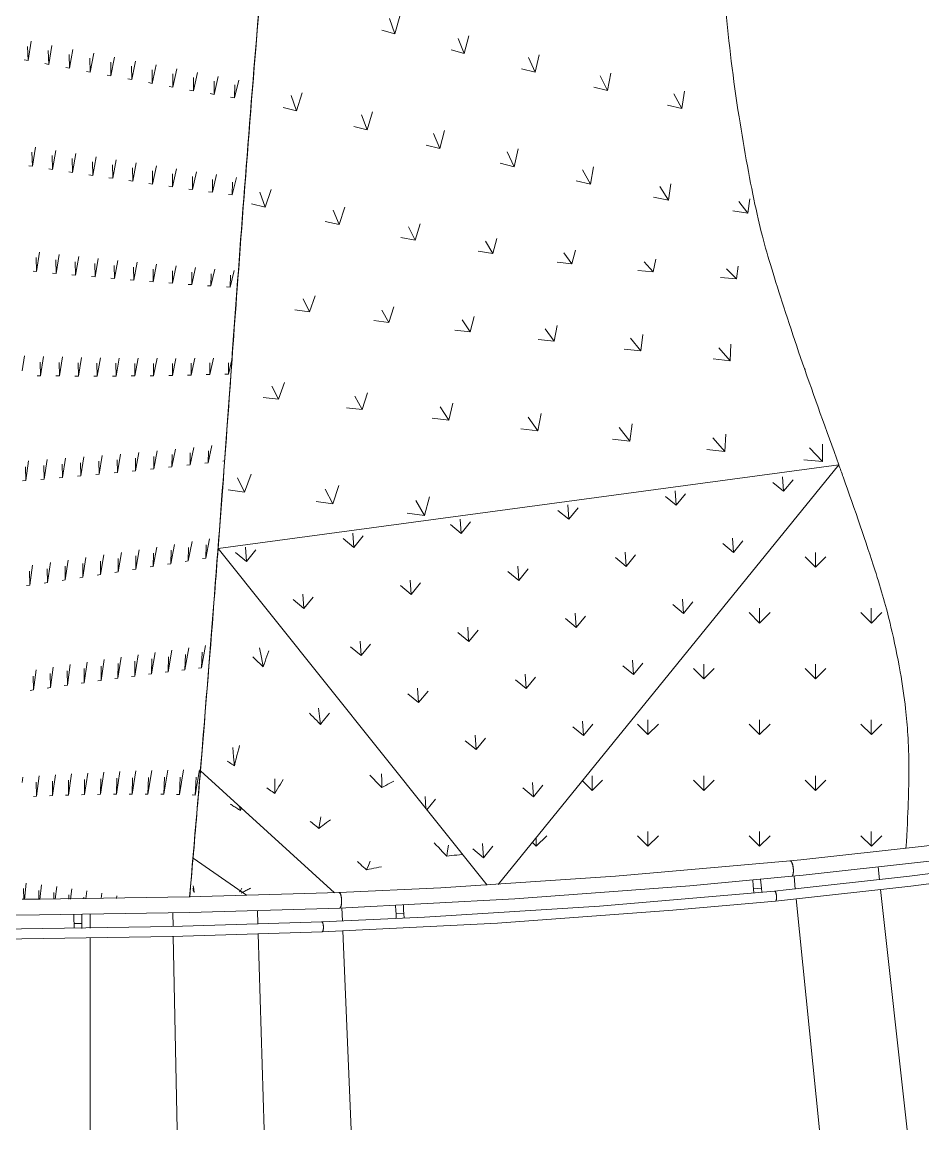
# Model space of a CAD drawing. Header units: millimetres. Extents: x 10569 to 232243, y -25347 to 80743.
# Drawn here: x 177342 to 180239, y 3937 to 7501 of the extents above; entities that cross this region are included whole.
import ezdxf

# ---------------------------------------------------------------- set-up
doc = ezdxf.new("R2010")
doc.units = ezdxf.units.MM
for name, color, linetype, lineweight in [('A-FLOR', 192, 'Continuous', 9), ('A-FLOR-HRAL', 11, 'Continuous', 9), ('A-FLOR-PATT', 8, 'Continuous', 9)]:
    doc.layers.add(name, color=color, linetype=linetype, lineweight=lineweight)

# ---------------------------------------------------------------- blocks, each defined once
blk = doc.blocks.new('Railings 6 - Railings 6-15750741-Copy _2_ of PART PLAN OF D_C_S _ CABLE LEAD-IN PLAN')
at = {"layer": 'A-FLOR-HRAL'}
for p, q in [((94990.9, 4722.2), (94989.2, 4741.3)), ((95014.1, 4743.3), (95015.8, 4724.4)), ((94991.7, 4712.5), (94990.9, 4722.2)), ((95016.7, 4714.4), (94991.8, 4712.2)), ((94992.9, 4699.1), (94991.8, 4712.2)), ((95015.8, 4724.4), (95016.7, 4714.4)), ((95016.7, 4714.4), (95017.8, 4701.4)), ((93841.3, 4641.9), (93840.4, 4659.1)), ((93841.8, 4632.2), (93841.3, 4641.9)), ((93865.3, 4660.4), (93866.2, 4643.2)), ((93866.2, 4643.2), (93866.8, 4633.2)), ((92806, 4610.7), (92805.7, 4630.6)), ((92806.2, 4601.1), (92806, 4610.7)), ((92831.2, 4601.2), (92806.2, 4600.7)), ((92806.4, 4587.8), (92806.2, 4600.7)), ((92830.7, 4631.1), (92831, 4611.2)), ((92831, 4611.2), (92831.2, 4601.2)), ((92831.2, 4601.2), (92831.5, 4584.9)), ((93866.8, 4633.2), (93841.8, 4631.9)), ((93842.6, 4617.8), (93841.8, 4631.9)), ((93866.8, 4633.2), (93867.6, 4618.7))]:
    blk.add_line(p, q, dxfattribs=at)
at = {"layer": 'A-FLOR-HRAL', "flags": 128}
for points in [[(96724.4, 5018), (96330.7, 4955.6), (95936, 4899.4), (95540.5, 4849.6), (95144.1, 4806.1), (95109.6, 4802.6)], [(96732.7, 4968.7), (96338.6, 4906.2), (95943.5, 4850), (95547.5, 4800.1), (95150.8, 4756.5), (95114.6, 4752.9)], [(96678.5, 4924.5), (96284.5, 4861.2), (95889.4, 4804.1), (95493.4, 4753.4), (95096.6, 4709), (95059.2, 4705.2)], [(96683.8, 4892.9), (96289.5, 4829.6), (95894.2, 4772.5), (95497.9, 4721.7), (95100.9, 4677.3), (95062.5, 4673.3)], [(95109.6, 4802.6), (94548, 4753.1), (93985.4, 4716.2), (93658.5, 4700.7)], [(93660.4, 4650.7), (94224, 4680.2), (94786.8, 4722.4), (95114.6, 4752.9)], [(95059.3, 4705.2), (94496.5, 4656.9), (93932.8, 4621.3), (93602.9, 4606.4)], [(93658.5, 4700.7), (93176.3, 4686.7), (92693.9, 4679.1), (92639.3, 4679)], [(93604.1, 4574.4), (94168.6, 4602.6), (94732.3, 4643.5), (95062.4, 4673.4)], [(93660.5, 4650.7), (93177.9, 4636.7), (92695.2, 4629.1), (92212.3, 4627.9), (92010.5, 4629.3)], [(93602.9, 4606.3), (93120.2, 4591.7), (92637.4, 4583.4), (92154.4, 4581.5), (91951.6, 4582.6)], [(93604.1, 4574.4), (93121.3, 4559.7), (92638.2, 4551.4), (92155, 4549.5), (91951.5, 4550.6)]]:
    blk.add_lwpolyline(points, dxfattribs=at)
at = {"layer": 'A-FLOR-HRAL'}
for points in [[(95111.1, 4802.3), (95110.3, 4802.7), (95109.6, 4802.8), (95108.8, 4802.4)], [(95108.8, 4802.4), (95109.6, 4802.8), (95110.4, 4802.7), (95111.1, 4802.3)], [(95114.6, 4752.9), (95114.8, 4752.9), (95115.1, 4753), (95115.3, 4753.1)], [(95115.3, 4753.1), (95115.1, 4753), (95114.8, 4752.9), (95114.6, 4752.9)], [(95115.3, 4753.1), (95116.2, 4753.5), (95116.9, 4754.4), (95117.5, 4755.7)], [(95058.8, 4705), (95059.3, 4705.3), (95059.8, 4705.2), (95060.4, 4704.8)], [(93661.2, 4650.9), (93662.1, 4651.3), (93662.8, 4652.1), (93663.5, 4653.3)], [(93604, 4605.9), (93603.4, 4606.3), (93602.9, 4606.4), (93602.4, 4606.2)], [(93604.6, 4574.5), (93605.1, 4574.7), (93605.6, 4575.2), (93606.1, 4576)]]:
    blk.add_open_spline(points, degree=3, dxfattribs=at)
for points, knots in [([(95114, 4799), (95113.6, 4799.7), (95112.7, 4800.9), (95111.8, 4801.9), (95111.4, 4802.1)], [-0.2220627, -0.2220627, -0.2220627, -0.2220627, -0.1666667, -0.1111111, -0.1111111, -0.1111111, -0.1111111]), ([(95111.4, 4802.1), (95111.6, 4802), (95112.4, 4801.4), (95113.4, 4800), (95114.5, 4798.1), (95115.3, 4796.4), (95116, 4794.5), (95117, 4791.7), (95117.8, 4788.4), (95118.5, 4785), (95118.9, 4782.4), (95119.3, 4779.6), (95119.6, 4777), (95119.7, 4774.6), (95119.8, 4772.4), (95119.8, 4770.3), (95119.8, 4768.2), (95119.7, 4766.2), (95119.5, 4764.3), (95119.3, 4762.5), (95119, 4760.3), (95118.4, 4757.9), (95117.5, 4755.5), (95116.5, 4753.9), (95115.8, 4753.3), (95115.3, 4753.1)], [-0.8888889, -0.8888889, -0.8888889, -0.8888889, -0.8611111, -0.7916667, -0.7569444, -0.7222222, -0.6875, -0.6527778, -0.5833333, -0.5486111, -0.5138889, -0.4791667, -0.4444444, -0.4166667, -0.3888889, -0.3611111, -0.3333333, -0.3055556, -0.2777778, -0.25, -0.2222222, -0.1666667, -0.1111111, -0.0555556, 0, 0, 0, 0]), ([(95116.5, 4793.2), (95116.3, 4793.8), (95115.9, 4794.9), (95115.1, 4796.9), (95114.5, 4798.2), (95114, 4799)], [-0.3333066, -0.3333066, -0.3333066, -0.3333066, -0.3055556, -0.2777778, -0.2222222, -0.2222222, -0.2222222, -0.2222222]), ([(95118.4, 4785.5), (95118.3, 4786.2), (95118, 4787.6), (95117.5, 4789.6), (95117, 4791.5), (95116.6, 4792.7), (95116.5, 4793.2)], [-0.4443704, -0.4443704, -0.4443704, -0.4443704, -0.4166667, -0.3888889, -0.3611111, -0.3333333, -0.3333333, -0.3333333, -0.3333333]), ([(95119.6, 4776.8), (95119.5, 4777), (95119.5, 4778.1), (95119.2, 4780.1), (95118.9, 4782.9), (95118.6, 4784.7), (95118.4, 4785.5)], [-0.5554573, -0.5554573, -0.5554573, -0.5554573, -0.5486111, -0.5138889, -0.4791667, -0.4444444, -0.4444444, -0.4444444, -0.4444444]), ([(95119.1, 4760.9), (95119.1, 4761.3), (95119.3, 4762.4), (95119.5, 4764.3), (95119.7, 4766.7), (95119.8, 4769.2), (95119.8, 4771.9), (95119.7, 4774.4), (95119.6, 4776.1), (95119.6, 4776.8)], [-0.7776446, -0.7776446, -0.7776446, -0.7776446, -0.7569444, -0.7222222, -0.6875, -0.6527778, -0.6180556, -0.5833333, -0.5555556, -0.5555556, -0.5555556, -0.5555556]), ([(95117.5, 4755.7), (95117.7, 4756), (95118.2, 4757.2), (95118.7, 4759.1), (95119, 4760.6), (95119.1, 4760.9)], [-0.8888743, -0.8888743, -0.8888743, -0.8888743, -0.8611111, -0.7916667, -0.7777778, -0.7777778, -0.7777778, -0.7777778]), ([(95065.6, 4688.7), (95065.6, 4688.8), (95065.6, 4689.5), (95065.4, 4691.4), (95064.9, 4694.1), (95064.3, 4696.9), (95063.7, 4699.2), (95062.9, 4701.3), (95061.8, 4703.5), (95060.4, 4705.2), (95059.3, 4705.3), (95058.8, 4705.1)], [-0.5555556, -0.5555556, -0.5555556, -0.5555556, -0.5486111, -0.5138889, -0.4444444, -0.3888889, -0.3333333, -0.2777778, -0.2222222, -0.1111111, 0, 0, 0, 0]), ([(93657.8, 4700.5), (93658.8, 4700.9), (93660.3, 4700.4), (93662.2, 4697.9), (93663.1, 4695.9), (93663.8, 4694.2), (93664.4, 4692.2), (93665.1, 4689.4), (93665.8, 4686), (93666.3, 4682.6), (93666.5, 4679.9), (93666.7, 4677.1), (93666.8, 4674.5), (93666.8, 4672.1), (93666.8, 4669.9), (93666.7, 4667.8), (93666.5, 4665.7), (93666.3, 4663.8), (93666, 4661.9), (93665.7, 4660.1), (93665.2, 4657.9), (93664.5, 4655.5), (93663.5, 4653.2), (93662.4, 4651.7), (93661.6, 4651.1), (93661.2, 4650.9)], [-1, -1, -1, -1, -0.861111, -0.791667, -0.756944, -0.722222, -0.6875, -0.652778, -0.583333, -0.548611, -0.513889, -0.479167, -0.444444, -0.416667, -0.388889, -0.361111, -0.333333, -0.305556, -0.277778, -0.25, -0.222222, -0.166667, -0.111111, -0.055556, 0, 0, 0, 0]), ([(93662.7, 4696.8), (93662.3, 4697.5), (93661.5, 4698.9), (93659.8, 4700.6), (93658.6, 4700.8), (93657.8, 4700.5)], [-0.2220021, -0.2220021, -0.2220021, -0.2220021, -0.1666667, -0.1111111, 0, 0, 0, 0]), ([(93664.7, 4690.9), (93664.6, 4691.5), (93664.3, 4692.6), (93663.6, 4694.7), (93663, 4696), (93662.7, 4696.8)], [-0.3332737, -0.3332737, -0.3332737, -0.3332737, -0.3055556, -0.2777778, -0.2222222, -0.2222222, -0.2222222, -0.2222222]), ([(93666.2, 4683.1), (93666.1, 4683.8), (93665.9, 4685.2), (93665.6, 4687.2), (93665.2, 4689.1), (93664.9, 4690.3), (93664.7, 4690.9)], [-0.44435, -0.44435, -0.44435, -0.44435, -0.4166667, -0.3888889, -0.3611111, -0.3333333, -0.3333333, -0.3333333, -0.3333333]), ([(93666.8, 4674.3), (93666.8, 4674.5), (93666.8, 4675.6), (93666.7, 4677.6), (93666.5, 4680.4), (93666.3, 4682.2), (93666.2, 4683.1)], [-0.5554599, -0.5554599, -0.5554599, -0.5554599, -0.5486111, -0.5138889, -0.4791667, -0.4444444, -0.4444444, -0.4444444, -0.4444444]), ([(93666.5, 4665.7), (93666.5, 4666.1), (93666.6, 4667.2), (93666.8, 4669.4), (93666.8, 4671.9), (93666.8, 4673.6), (93666.8, 4674.3)], [-0.6666413, -0.6666413, -0.6666413, -0.6666413, -0.6527778, -0.6180556, -0.5833333, -0.5555556, -0.5555556, -0.5555556, -0.5555556]), ([(95062.1, 4702.8), (95062.2, 4702.6), (95062.5, 4702.1), (95062.9, 4701.2), (95063.4, 4700), (95064, 4698.2), (95064.5, 4696.1), (95064.9, 4693.9), (95065.3, 4691.6), (95065.6, 4688.9), (95065.8, 4685.8), (95065.8, 4683.1), (95065.6, 4680.6), (95065.2, 4677.7), (95064.4, 4674.8), (95063.5, 4673.7), (95062.9, 4673.5)], [-0.7777778, -0.7777778, -0.7777778, -0.7777778, -0.7569444, -0.7222222, -0.6875, -0.6527778, -0.5833333, -0.5486111, -0.5138889, -0.4444444, -0.3888889, -0.3333333, -0.2777778, -0.2222222, -0.1111111, 0, 0, 0, 0]), ([(95064.3, 4675.1), (95064.4, 4675.3), (95064.7, 4676.1), (95065.1, 4677.3), (95065.3, 4678.3), (95065.3, 4678.4)], [-0.8888889, -0.8888889, -0.8888889, -0.8888889, -0.8611111, -0.7916667, -0.7783961, -0.7783961, -0.7783961, -0.7783961]), ([(95065.3, 4678.5), (95065.3, 4678.7), (95065.5, 4679.4), (95065.6, 4680.7), (95065.7, 4682), (95065.8, 4682.8), (95065.8, 4683.1)], [-0.7777778, -0.7777778, -0.7777778, -0.7777778, -0.7569444, -0.7222222, -0.6875, -0.6672, -0.6672, -0.6672, -0.6672]), ([(95065.8, 4683.2), (95065.8, 4683.4), (95065.8, 4684.1), (95065.8, 4685.5), (95065.7, 4687.1), (95065.7, 4688.2), (95065.6, 4688.6)], [-0.6666667, -0.6666667, -0.6666667, -0.6666667, -0.6527778, -0.6180556, -0.5833333, -0.5559452, -0.5559452, -0.5559452, -0.5559452]), ([(93663.5, 4653.3), (93663.7, 4653.7), (93664.3, 4654.9), (93664.9, 4656.7), (93665.3, 4658.2), (93665.4, 4658.5)], [-0.8888765, -0.8888765, -0.8888765, -0.8888765, -0.8611111, -0.7916667, -0.7777778, -0.7777778, -0.7777778, -0.7777778]), ([(93665.4, 4658.5), (93665.5, 4658.8), (93665.7, 4659.9), (93666, 4661.8), (93666.3, 4663.9), (93666.5, 4665.2), (93666.5, 4665.7)], [-0.7776606, -0.7776606, -0.7776606, -0.7776606, -0.7569444, -0.7222222, -0.6875, -0.6666667, -0.6666667, -0.6666667, -0.6666667]), ([(93602.4, 4606.3), (93603.1, 4606.5), (93604, 4606.2), (93605.2, 4604.6), (93605.8, 4603.3), (93606.2, 4602.2), (93606.6, 4600.9), (93607.1, 4599.1), (93607.5, 4597), (93607.8, 4594.8), (93608.1, 4592.5), (93608.2, 4589.7), (93608.2, 4586.7), (93608, 4584), (93607.7, 4581.5), (93607.4, 4580), (93607.2, 4579.3)], [-1, -1, -1, -1, -0.8611111, -0.7916667, -0.7569444, -0.7222222, -0.6875, -0.6527778, -0.5833333, -0.5486111, -0.5138889, -0.4444444, -0.3888889, -0.3333333, -0.2777778, -0.2222222, -0.2222222, -0.2222222, -0.2222222]), ([(93606.8, 4600.1), (93606.6, 4600.8), (93606.2, 4602.2), (93605.8, 4603.3), (93605.5, 4603.8)], [-0.3320284, -0.3320284, -0.3320284, -0.3320284, -0.2777778, -0.2222222, -0.2222222, -0.2222222, -0.2222222]), ([(93607.8, 4595.1), (93607.7, 4596), (93607.4, 4597.7), (93607, 4599.3), (93606.9, 4600.1)], [-0.4434126, -0.4434126, -0.4434126, -0.4434126, -0.3888889, -0.3333333, -0.3333333, -0.3333333, -0.3333333]), ([(93606.1, 4576.1), (93606.2, 4576.3), (93606.6, 4577), (93607, 4578.2), (93607.2, 4579.1), (93607.2, 4579.3)], [-0.8874148, -0.8874148, -0.8874148, -0.8874148, -0.8611111, -0.7916667, -0.7777778, -0.7777778, -0.7777778, -0.7777778]), ([(93607.3, 4579.3), (93607.3, 4579.6), (93607.5, 4580.2), (93607.7, 4581.5), (93607.9, 4582.8), (93608, 4583.6), (93608, 4584)], [-0.7766548, -0.7766548, -0.7766548, -0.7766548, -0.7569444, -0.7222222, -0.6875, -0.6666667, -0.6666667, -0.6666667, -0.6666667]), ([(93608.2, 4589.5), (93608.2, 4589.6), (93608.2, 4590.3), (93608.1, 4592.2), (93607.9, 4593.9), (93607.8, 4595.1)], [-0.5546229, -0.5546229, -0.5546229, -0.5546229, -0.5486111, -0.5138889, -0.4444444, -0.4444444, -0.4444444, -0.4444444]), ([(93608, 4584), (93608, 4584.2), (93608.1, 4584.9), (93608.2, 4586.3), (93608.2, 4587.9), (93608.2, 4589), (93608.2, 4589.4)], [-0.6657904, -0.6657904, -0.6657904, -0.6657904, -0.6527778, -0.6180556, -0.5833333, -0.5555556, -0.5555556, -0.5555556, -0.5555556])]:
    blk.add_open_spline(points, degree=3, knots=knots, dxfattribs=at)
blk = doc.blocks.new('FP_806-Copy _2_ of PART PLAN OF D_C_S _ CABLE LEAD-IN PLAN')
at = {"layer": 'A-FLOR-PATT'}
for p, q in [((92658.1, 7378), (92656.1, 7423.3)), ((92658.1, 7378), (92667.9, 7439.6)), ((92725, 7365.5), (92735.2, 7426.6)), ((92791.8, 7353), (92802.4, 7413.8)), ((92658.1, 7378), (92645.5, 7380.4)), ((92725, 7365.5), (92723.3, 7410.4)), ((92791.8, 7353), (92790.4, 7397.7)), ((92858.4, 7340.7), (92857.4, 7385)), ((92858.4, 7340.7), (92869.5, 7401)), ((92925, 7328.5), (92936.5, 7388.4)), ((92725, 7365.5), (92712.5, 7367.8)), ((92791.8, 7353), (92779.3, 7355.4)), ((92858.4, 7340.7), (92846, 7343)), ((92925, 7328.5), (92924.3, 7372.5)), ((92991.5, 7316.4), (92991, 7360.1)), ((92991.5, 7316.4), (93003.4, 7375.8)), ((93057.9, 7304.4), (93057.7, 7347.8)), ((93057.9, 7304.4), (93070.2, 7363.4)), ((93124.1, 7292.5), (93136.8, 7351.1)), ((92925, 7328.5), (92912.5, 7330.8)), ((92991.5, 7316.4), (92979, 7318.6)), ((93057.9, 7304.4), (93045.4, 7306.6)), ((93124.1, 7292.5), (93124.3, 7335.5)), ((93190.3, 7280.7), (93203.4, 7338.9)), ((93190.3, 7280.7), (93190.7, 7323.4)), ((93256.3, 7269), (93269.9, 7326.8)), ((93256.3, 7269), (93257.1, 7311.4)), ((93322.3, 7257.5), (93336.2, 7314.8)), ((93124.1, 7292.5), (93111.7, 7294.7)), ((93190.3, 7280.7), (93177.9, 7282.9)), ((93256.3, 7269), (93244, 7271.2)), ((93322.3, 7257.5), (93323.4, 7299.6)), ((93322.3, 7257.5), (93309.9, 7259.7)), ((93377.2, 7248), (93375.8, 7248.2)), ((92672.5, 7037.4), (92682, 7099.2)), ((92672.5, 7037.4), (92670.6, 7082.4)), ((92737.1, 7027.5), (92735.6, 7072.2)), ((92737.1, 7027.5), (92747.1, 7088.8)), ((92801.7, 7017.8), (92800.4, 7062.1)), ((92801.7, 7017.8), (92812, 7078.5)), ((92866.2, 7008.3), (92876.9, 7068.4)), ((92930.5, 6998.9), (92941.7, 7058.4)), ((92672.5, 7037.4), (92660.3, 7039.2)), ((92737.1, 7027.5), (92725, 7029.4)), ((92866.2, 7008.3), (92865.2, 7052.1)), ((92930.5, 6998.9), (92929.8, 7042.3)), ((92994.8, 6989.6), (92994.4, 7032.6)), ((92994.8, 6989.6), (93006.3, 7048.6)), ((93059, 6980.5), (93058.8, 7023)), ((93059, 6980.5), (93070.9, 7038.9)), ((93123.1, 6971.5), (93135.3, 7029.3)), ((92801.7, 7017.8), (92789.6, 7019.6)), ((92866.2, 7008.3), (92854.1, 7010.1)), ((92930.5, 6998.9), (92918.5, 7000.6)), ((92994.8, 6989.6), (92982.8, 6991.3)), ((93123.1, 6971.5), (93123.2, 7013.6)), ((93187.1, 6962.7), (93199.7, 7019.9)), ((93187.1, 6962.7), (93187.5, 7004.3)), ((93251, 6954.1), (93264, 7010.6)), ((93251, 6954.1), (93251.7, 6995.2)), ((93314.8, 6945.6), (93328.2, 7001.5)), ((93314.8, 6945.6), (93315.7, 6986.3)), ((93059, 6980.5), (93047, 6982.2)), ((93123.1, 6971.5), (93111.1, 6973.2)), ((93187.1, 6962.7), (93175.1, 6964.4)), ((93251, 6954.1), (93239, 6955.7)), ((93314.8, 6945.6), (93302.8, 6947.2)), ((92685.9, 6698.8), (92684.2, 6743.5)), ((92685.9, 6698.8), (92695.3, 6760.8)), ((92748.5, 6692.8), (92747.1, 6736.9)), ((92748.5, 6692.8), (92758.3, 6753.9)), ((92811.1, 6687), (92821.2, 6747.3)), ((92873.6, 6681.4), (92884, 6740.9)), ((92811.1, 6687), (92809.9, 6730.5)), ((92873.6, 6681.4), (92872.6, 6724.3)), ((92935.9, 6676), (92935.2, 6718.3)), ((92935.9, 6676), (92946.7, 6734.7)), ((92998.2, 6670.8), (92997.8, 6712.5)), ((92998.2, 6670.8), (93009.3, 6728.7)), ((93060.4, 6665.9), (93060.2, 6706.9)), ((93060.4, 6665.9), (93071.8, 6722.8)), ((93122.5, 6661.2), (93134.3, 6717.2)), ((93122.5, 6661.2), (93122.6, 6701.5)), ((93184.5, 6656.7), (93196.7, 6711.9)), ((93246.5, 6652.4), (93258.9, 6706.7)), ((93308.3, 6648.4), (93321.1, 6701.7)), ((92685.9, 6698.8), (92674.2, 6699.9)), ((92748.5, 6692.8), (92736.8, 6693.9)), ((92811.1, 6687), (92799.4, 6688)), ((92873.6, 6681.4), (92861.8, 6682.4)), ((92935.9, 6676), (92924.2, 6677)), ((92998.2, 6670.8), (92986.5, 6671.8)), ((93060.4, 6665.9), (93048.8, 6666.8)), ((93184.5, 6656.7), (93184.8, 6696.3)), ((93246.5, 6652.4), (93247, 6691.4)), ((93308.3, 6648.4), (93309.1, 6686.7)), ((93122.5, 6661.2), (93110.9, 6662)), ((93184.5, 6656.7), (93172.9, 6657.5)), ((93246.5, 6652.4), (93234.9, 6653.2)), ((93308.3, 6648.4), (93296.7, 6649.1)), ((92639.8, 6379.2), (92646.6, 6427.6)), ((92698.6, 6363.4), (92707.7, 6425.7)), ((92759.4, 6362.8), (92768.8, 6424)), ((92820.1, 6362.4), (92829.9, 6422.6)), ((92880.7, 6362.3), (92890.8, 6421.5)), ((92941.2, 6362.5), (92951.7, 6420.6)), ((93001.7, 6362.9), (93012.4, 6420)), ((93062, 6363.6), (93073.1, 6419.6)), ((93122.3, 6364.6), (93133.7, 6419.5)), ((93182.5, 6365.9), (93194.2, 6419.7)), ((93242.6, 6367.4), (93254.7, 6420.2)), ((93302.6, 6369.1), (93314.5, 6418.8)), ((92698.6, 6363.4), (92697, 6407.7)), ((92759.4, 6362.8), (92758, 6406.3)), ((92820.1, 6362.4), (92818.9, 6405.1)), ((92880.7, 6362.3), (92879.8, 6404.3)), ((92941.2, 6362.5), (92940.5, 6403.7)), ((93001.7, 6362.9), (93001.2, 6403.3)), ((93062, 6363.6), (93061.8, 6403.2)), ((93122.3, 6364.6), (93122.3, 6403.4)), ((93182.5, 6365.9), (93182.8, 6403.9)), ((93242.6, 6367.4), (93243.1, 6404.6)), ((93302.6, 6369.1), (93303.4, 6405.6)), ((92698.6, 6363.4), (92687.2, 6363.6)), ((92759.4, 6362.8), (92748, 6362.9)), ((92820.1, 6362.4), (92808.7, 6362.5)), ((92880.7, 6362.3), (92869.3, 6362.3)), ((92941.2, 6362.5), (92929.9, 6362.5)), ((93001.7, 6362.9), (92990.3, 6362.8)), ((93062, 6363.6), (93050.7, 6363.5)), ((93122.3, 6364.6), (93111, 6364.4)), ((93182.5, 6365.9), (93171.2, 6365.6)), ((93242.6, 6367.4), (93231.3, 6367.1)), ((93302.6, 6369.1), (93291.4, 6368.8)), ((93179.5, 6076.5), (93191.2, 6132.7)), ((93237.8, 6083.2), (93249.8, 6138.6)), ((92769.4, 6035.8), (92778.7, 6097.9)), ((92828.3, 6041), (92837.9, 6102.2)), ((92887, 6046.4), (92897, 6106.7)), ((92945.7, 6052), (92956, 6111.4)), ((93004.3, 6057.8), (93004, 6098.6)), ((93004.3, 6057.8), (93015, 6116.4)), ((93062.8, 6063.9), (93073.8, 6121.6)), ((93062.8, 6063.9), (93062.8, 6104)), ((93121.2, 6070.1), (93132.6, 6127)), ((93121.2, 6070.1), (93121.5, 6109.7)), ((93179.5, 6076.5), (93180, 6115.5)), ((93237.8, 6083.2), (93238.5, 6121.6)), ((92651.4, 6026.2), (92649.7, 6070.9)), ((92651.4, 6026.2), (92660.1, 6090.1)), ((92710.5, 6030.9), (92709, 6074.9)), ((92710.5, 6030.9), (92719.4, 6093.9)), ((92769.4, 6035.8), (92768.1, 6079.2)), ((92828.3, 6041), (92827.2, 6083.7)), ((92887, 6046.4), (92886.3, 6088.4)), ((92945.7, 6052), (92945.2, 6093.4)), ((93062.8, 6063.9), (93051.8, 6062.7)), ((93121.2, 6070.1), (93110.2, 6068.9)), ((93179.5, 6076.5), (93168.6, 6075.3)), ((93237.8, 6083.2), (93226.8, 6081.9)), ((93290.5, 6089.4), (93285, 6088.7)), ((92651.4, 6026.2), (92640.4, 6025.3)), ((92710.5, 6030.9), (92699.4, 6030)), ((92769.4, 6035.8), (92758.4, 6034.9)), ((92828.3, 6041), (92817.2, 6040)), ((92887, 6046.4), (92876, 6045.4)), ((92945.7, 6052), (92934.7, 6050.9)), ((93004.3, 6057.8), (92993.3, 6056.7)), ((93061.1, 5750), (93072.3, 5812.4)), ((93117.4, 5758.8), (93129, 5821)), ((93173.6, 5767.7), (93185.6, 5829.8)), ((93173.6, 5767.7), (93174.6, 5810.6)), ((93229.7, 5776.6), (93242.1, 5838.6)), ((93229.7, 5776.6), (93231, 5819.5)), ((92834.9, 5715.2), (92844.5, 5778.6)), ((92891.6, 5723.8), (92901.6, 5786.9)), ((92948.2, 5732.5), (92948, 5775.8)), ((92948.2, 5732.5), (92958.6, 5795.3)), ((93004.7, 5741.2), (93015.5, 5803.8)), ((93004.7, 5741.2), (93004.8, 5784.4)), ((93061.1, 5750), (93061.5, 5793.1)), ((93117.4, 5758.8), (93118.1, 5801.8)), ((93229.7, 5776.6), (93219.2, 5775)), ((92664.2, 5689.8), (92672.7, 5754.3)), ((92721.2, 5698.2), (92719.9, 5742.4)), ((92721.2, 5698.2), (92730.1, 5762.3)), ((92778.1, 5706.6), (92777.1, 5750.6)), ((92778.1, 5706.6), (92787.3, 5770.4)), ((92834.9, 5715.2), (92834.1, 5758.9)), ((92891.6, 5723.8), (92891.1, 5767.3)), ((93004.7, 5741.2), (92994.1, 5739.6)), ((93061.1, 5750), (93050.5, 5748.4)), ((93117.4, 5758.8), (93106.8, 5757.2)), ((93173.6, 5767.7), (93163.1, 5766.1)), ((92664.2, 5689.8), (92662.6, 5734.4)), ((92778.1, 5706.6), (92767.5, 5705)), ((92834.9, 5715.2), (92824.3, 5713.6)), ((92891.6, 5723.8), (92881, 5722.2)), ((92948.2, 5732.5), (92937.6, 5730.8)), ((92664.2, 5689.8), (92653.5, 5688.2)), ((92721.2, 5698.2), (92710.5, 5696.6)), ((93216, 5423.5), (93229.2, 5495.4)), ((92947.4, 5390.2), (92958.1, 5458.1)), ((93001.4, 5397.3), (93012.6, 5465.9)), ((93055.2, 5404.1), (93066.9, 5473.5)), ((93108.9, 5410.8), (93121.1, 5480.9)), ((93108.9, 5410.8), (93110.4, 5459.6)), ((93162.5, 5417.3), (93175.2, 5488.2)), ((93162.5, 5417.3), (93164.3, 5466.7)), ((93216, 5423.5), (93218.2, 5473.6)), ((92675.8, 5352.4), (92684, 5417.5)), ((92730.3, 5360.3), (92739.1, 5425.9)), ((92784.8, 5368), (92794, 5434.1)), ((92839.1, 5375.6), (92838.8, 5421.7)), ((92839.1, 5375.6), (92848.8, 5442.2)), ((92893.3, 5383), (92903.5, 5450.2)), ((92893.3, 5383), (92893.3, 5429.6)), ((92947.4, 5390.2), (92947.8, 5437.3)), ((93001.4, 5397.3), (93002.1, 5444.9)), ((93055.2, 5404.1), (93056.3, 5452.3)), ((93216, 5423.5), (93206, 5422.4)), ((92675.8, 5352.4), (92674.3, 5397.4)), ((92730.3, 5360.3), (92729.3, 5405.6)), ((92784.8, 5368), (92784.1, 5413.7)), ((92893.3, 5383), (92883.2, 5381.6)), ((92947.4, 5390.2), (92937.3, 5388.9)), ((93001.4, 5397.3), (92991.3, 5395.9)), ((93055.2, 5404.1), (93045.1, 5402.9)), ((93108.9, 5410.8), (93098.9, 5409.6)), ((93162.5, 5417.3), (93152.5, 5416.1)), ((92675.8, 5352.4), (92665.5, 5351)), ((92730.3, 5360.3), (92720.1, 5358.8)), ((92784.8, 5368), (92774.6, 5366.6)), ((92839.1, 5375.6), (92829, 5374.2)), ((92639.5, 5054.9), (92641.5, 5071.8)), ((92685.7, 5010.4), (92693.8, 5075.7)), ((92737.4, 5012.5), (92746, 5079.3)), ((92788.8, 5014.3), (92788.5, 5062.2)), ((92788.8, 5014.3), (92798, 5082.5)), ((92840.2, 5015.7), (92850, 5085.3)), ((92840.2, 5015.7), (92840.2, 5064.7)), ((92891.3, 5016.8), (92901.7, 5087.9)), ((92891.3, 5016.8), (92891.8, 5066.8)), ((92942.4, 5017.4), (92953.3, 5090)), ((92942.4, 5017.4), (92943.3, 5068.6)), ((92993.3, 5017.6), (93004.8, 5091.9)), ((92993.3, 5017.6), (92994.6, 5070)), ((93044, 5017.5), (93056.2, 5093.3)), ((93044, 5017.5), (93045.8, 5071.1)), ((93094.6, 5016.9), (93107.3, 5094.4)), ((93094.6, 5016.9), (93096.8, 5071.7)), ((93145, 5015.9), (93158.4, 5095.1)), ((93145, 5015.9), (93147.7, 5072)), ((93195.3, 5014.4), (93209.3, 5095.4)), ((93195.3, 5014.4), (93198.5, 5071.8)), ((92685.7, 5010.4), (92684.5, 5056.1)), ((92737.4, 5012.5), (92736.6, 5059.3)), ((92685.7, 5010.4), (92676, 5009.9)), ((92737.4, 5012.5), (92727.7, 5012.1)), ((92788.8, 5014.3), (92779.2, 5014)), ((92840.2, 5015.7), (92830.5, 5015.5)), ((92891.3, 5016.8), (92881.8, 5016.6)), ((92942.4, 5017.4), (92932.8, 5017.3)), ((92993.3, 5017.6), (92983.7, 5017.6)), ((93044, 5017.5), (93034.5, 5017.5)), ((93094.6, 5016.9), (93085.1, 5017)), ((93145, 5015.9), (93135.6, 5016.1)), ((93195.3, 5014.4), (93185.9, 5014.7)), ((92645.1, 4678.2), (92644, 4713.5)), ((92646.5, 4678.2), (92652.6, 4731.3)), ((92693.3, 4678.2), (92692.8, 4707.4)), ((92695.8, 4678.3), (92701.5, 4725.7)), ((92745.2, 4679.5), (92750.3, 4719.7)), ((92794.5, 4679.6), (92798.9, 4713.1)), ((92843.9, 4680.6), (92847.4, 4706)), ((92741.6, 4679.4), (92741.4, 4700.8)), ((92789.8, 4679.4), (92789.8, 4693.7)), ((92838, 4680.5), (92838.1, 4686)), ((92893.2, 4681.4), (92895.7, 4698.3)), ((92942.6, 4681.8), (92943.8, 4690))]:
    blk.add_line(p, q, dxfattribs=at)
blk = doc.blocks.new('FP_808-Copy _2_ of PART PLAN OF D_C_S _ CABLE LEAD-IN PLAN')
at = {"layer": 'A-FLOR-PATT'}
for p, q in [((93311.3, 4983.7), (93308.3, 4985.5)), ((93314.3, 4981.8), (93311.3, 4983.7)), ((93317.3, 4979.9), (93314.3, 4981.8)), ((93320.3, 4978), (93317.3, 4979.9)), ((93323.4, 4976.1), (93320.3, 4978)), ((93326.4, 4974.2), (93323.4, 4976.1)), ((93329.5, 4972.3), (93326.4, 4974.2)), ((93332.5, 4970.4), (93329.5, 4972.3)), ((93335.6, 4968.4), (93332.5, 4970.4)), ((93338.7, 4966.5), (93335.6, 4968.4)), ((93339.5, 4972.7), (93337.1, 4981.1)), ((93341.8, 4964.5), (93338.7, 4966.5)), ((93341.8, 4964.5), (93339.5, 4972.7)), ((93341.8, 4964.5), (93342.7, 4967.7)), ((93342.7, 4967.7), (93343.5, 4971)), ((93343.5, 4971), (93344.4, 4974.2)), ((93338.6, 4702.7), (93341.2, 4706.6)), ((93341.2, 4706.6), (93343.7, 4710.5)), ((93343.7, 4710.5), (93346, 4714.6)), ((93352.8, 4703.8), (93355.9, 4705.4)), ((93355.9, 4705.4), (93358.9, 4706.9)), ((93358.9, 4706.9), (93362, 4708.5)), ((93362, 4708.5), (93365.1, 4710.1)), ((93365.1, 4710.1), (93368.2, 4711.8)), ((93368.2, 4711.8), (93371.2, 4713.4)), ((93371.2, 4713.4), (93374.3, 4715)), ((93343.4, 4699.1), (93346.5, 4700.6)), ((93346.5, 4700.6), (93349.6, 4702.2)), ((93349.6, 4702.2), (93352.8, 4703.8))]:
    blk.add_line(p, q, dxfattribs=at)
blk = doc.blocks.new('FP_809-Copy _2_ of PART PLAN OF D_C_S _ CABLE LEAD-IN PLAN')
at = {"layer": 'A-FLOR-PATT'}
for p, q in [((93837.7, 7463.4), (93854.4, 7521)), ((93837.7, 7463.4), (93820.4, 7512.8)), ((93837.7, 7463.4), (93796.4, 7475.5)), ((94060.9, 7400.7), (94041.8, 7449.2)), ((94060.9, 7400.7), (94075.9, 7457.5)), ((94060.9, 7400.7), (94018.7, 7412.3)), ((94288.9, 7340.1), (94267.7, 7387.8)), ((94288.9, 7340.1), (94301.9, 7396.3)), ((94288.9, 7340.1), (94245.7, 7351.3)), ((94521.9, 7281.1), (94498.6, 7328.4)), ((94521.9, 7281.1), (94532.8, 7337)), ((93521.3, 7215.4), (93539.7, 7274.1)), ((94521.9, 7281.1), (94477.8, 7292)), ((94760.6, 7223.1), (94769.1, 7279)), ((93521.3, 7215.4), (93504.6, 7265.2)), ((94760.6, 7223.1), (94734.8, 7270.3)), ((93521.3, 7215.4), (93479.1, 7227)), ((93749.3, 7154.4), (93730.7, 7203.5)), ((93749.3, 7154.4), (93765.9, 7212.4)), ((94760.6, 7223.1), (94715.4, 7233.9)), ((93749.3, 7154.4), (93706.2, 7165.7)), ((93982.8, 7094.7), (93962, 7143.4)), ((93982.8, 7094.7), (93997.3, 7152.4)), ((93982.8, 7094.7), (93938.6, 7105.9)), ((94222, 7036.2), (94234.3, 7093.3)), ((94222, 7036.2), (94198.9, 7084.3)), ((94222, 7036.2), (94176.7, 7047.1)), ((94467, 6980.1), (94441.6, 7026.6)), ((94467, 6980.1), (94477.2, 7035.5)), ((94467, 6980.1), (94420.6, 6990.4)), ((93420.7, 6905.9), (93403.3, 6954.1)), ((93420.7, 6905.9), (93439.9, 6963.1)), ((94717.7, 6929), (94690.1, 6972.2)), ((94717.7, 6929), (94725.9, 6980.8)), ((93420.7, 6905.9), (93376.6, 6916.7)), ((94717.7, 6929), (94670.3, 6938.1)), ((94973.5, 6886.7), (94944.2, 6924.3)), ((94973.5, 6886.7), (94980.1, 6932.5)), ((93659.4, 6850.2), (93639.8, 6896.7)), ((93659.4, 6850.2), (93676.6, 6905.7)), ((94973.5, 6886.7), (94925.2, 6893.8)), ((93659.4, 6850.2), (93614.2, 6860.3)), ((93903.5, 6799.5), (93881.9, 6843.1)), ((93903.5, 6799.5), (93918.9, 6852)), ((93903.5, 6799.5), (93857.3, 6808.5)), ((94152.9, 6757), (94129.4, 6796.2)), ((94152.9, 6757), (94166.5, 6804.9)), ((94152.9, 6757), (94105.7, 6764.2)), ((94407.7, 6723.4), (94382, 6758.5)), ((94407.7, 6723.4), (94419.3, 6767.1)), ((94668.4, 6697.5), (94677.7, 6738.4)), ((94407.7, 6723.4), (94359.5, 6729)), ((94668.4, 6697.5), (94619, 6701.9)), ((94668.4, 6697.5), (94640.2, 6729.7)), ((94936.3, 6675.9), (94904.9, 6707.6)), ((94936.3, 6675.9), (94942.4, 6716.6)), ((94936.3, 6675.9), (94885.4, 6679.8)), ((93334.9, 6663.2), (93335.2, 6664)), ((93563.8, 6569), (93543.6, 6610.7)), ((93563.8, 6569), (93582.1, 6620.6)), ((93563.8, 6569), (93516.7, 6576)), ((93818.7, 6535.1), (93796, 6574.6)), ((93818.7, 6535.1), (93834.6, 6584.8)), ((93818.7, 6535.1), (93770.4, 6541.1)), ((94080.5, 6504.6), (94054.9, 6543.7)), ((94080.5, 6504.6), (94093.6, 6554.2)), ((94350.3, 6474.5), (94360.2, 6525.3)), ((94080.5, 6504.6), (94030.9, 6510.2)), ((94350.3, 6474.5), (94321.3, 6514.5)), ((94628.8, 6443.5), (94635.1, 6495.8)), ((94350.3, 6474.5), (94299.1, 6480.2)), ((94628.8, 6443.5), (94596.1, 6484.7)), ((94916.1, 6411.4), (94879.9, 6453.5)), ((94916.1, 6411.4), (94919, 6464.9)), ((94628.8, 6443.5), (94575.9, 6449.5)), ((94916.1, 6411.4), (94861.6, 6417.5)), ((95158.3, 6384.8), (95156.3, 6385)), ((93463.8, 6287.8), (93442.6, 6330.2)), ((93463.8, 6287.8), (93483.1, 6341.6)), ((93733.3, 6254.5), (93749.6, 6308.8)), ((93463.8, 6287.8), (93414.2, 6294)), ((93733.3, 6254.5), (93708.9, 6297.3)), ((94011.2, 6220.7), (94024.6, 6275.5)), ((93733.3, 6254.5), (93682.1, 6260.7)), ((94011.2, 6220.7), (93983.6, 6264)), ((94298, 6186.8), (94308.2, 6242)), ((94011.2, 6220.7), (93958.4, 6227)), ((94298, 6186.8), (94267, 6230.3)), ((94593.7, 6153.1), (94600.8, 6208.6)), ((94298, 6186.8), (94243.5, 6193.1)), ((94593.7, 6153.1), (94559.3, 6196.8)), ((94898.8, 6119.8), (94902.5, 6175.6)), ((94593.7, 6153.1), (94537.6, 6159.4)), ((94898.8, 6119.8), (94860.8, 6163.7)), ((95213.3, 6087.2), (95171.6, 6131.2)), ((95213.3, 6087.2), (95213.6, 6143.3)), ((94898.8, 6119.8), (94840.9, 6126)), ((95213.3, 6087.2), (95153.6, 6093.2)), ((93353.9, 5989.2), (93332.4, 6035.2)), ((93353.9, 5989.2), (93375.5, 6047.2)), ((93353.9, 5989.2), (93301.4, 5996.2)), ((93639, 5951.8), (93614.3, 5998.5)), ((93639, 5951.8), (93657.7, 6010.8)), ((93639, 5951.8), (93584.9, 5958.8)), ((93933.3, 5914.1), (93905.1, 5961.6)), ((93933.3, 5914.1), (93948.9, 5974.1)), ((93933.3, 5914.1), (93877.4, 5921.1))]:
    blk.add_line(p, q, dxfattribs=at)
blk = doc.blocks.new('FP_810-Copy _2_ of PART PLAN OF D_C_S _ CABLE LEAD-IN PLAN')
at = {"layer": 'A-FLOR-PATT'}
for p, q in [((93192.5, 4701.1), (93188.2, 4709.7)), ((93190.9, 4708), (93188.7, 4715.3)), ((93191.4, 4711.2), (93189.3, 4722)), ((93192.5, 4701.1), (93190.9, 4708)), ((93192.5, 4701.1), (93191.4, 4711.2))]:
    blk.add_line(p, q, dxfattribs=at)
blk = doc.blocks.new('FP_811-Copy _2_ of PART PLAN OF D_C_S _ CABLE LEAD-IN PLAN')
at = {"layer": 'A-FLOR-PATT'}
for p, q in [((93386.6, 5453.5), (93381.1, 5458.9)), ((93392.2, 5448.2), (93386.6, 5453.5)), ((93408.7, 5457), (93402.6, 5487.9)), ((93414.4, 5426.4), (93408.7, 5457)), ((93423.4, 5452.7), (93426.4, 5461.3)), ((93426.4, 5461.3), (93429.4, 5469.8)), ((93429.4, 5469.8), (93432.4, 5478.3)), ((93397.7, 5442.7), (93392.2, 5448.2)), ((93403.2, 5437.3), (93397.7, 5442.7)), ((93408.8, 5431.9), (93403.2, 5437.3)), ((93414.4, 5426.4), (93408.8, 5431.9)), ((93414.4, 5426.4), (93417.4, 5435.2)), ((93417.4, 5435.2), (93420.4, 5444)), ((93420.4, 5444), (93423.4, 5452.7)), ((93569.2, 5271.9), (93563.4, 5277.9)), ((93596, 5267.9), (93592.8, 5294.4)), ((93622.6, 5271.8), (93627.3, 5277.6)), ((93575.1, 5265.9), (93569.2, 5271.9)), ((93581.1, 5259.9), (93575.1, 5265.9)), ((93587, 5253.9), (93581.1, 5259.9)), ((93592.9, 5247.9), (93587, 5253.9)), ((93598.9, 5241.8), (93592.9, 5247.9)), ((93598.9, 5241.8), (93596, 5267.9)), ((93598.9, 5241.8), (93603.6, 5247.9)), ((93603.6, 5247.9), (93608.3, 5254)), ((93608.3, 5254), (93613.1, 5259.9)), ((93613.1, 5259.9), (93617.8, 5265.9)), ((93617.8, 5265.9), (93622.6, 5271.8)), ((93335.9, 5163), (93338.7, 5173.7)), ((93319.3, 5137.7), (93316.4, 5167)), ((93321.8, 5108.9), (93319.3, 5137.7)), ((93327.4, 5130.8), (93330.2, 5141.6)), ((93330.2, 5141.6), (93333, 5152.4)), ((93333, 5152.4), (93335.9, 5163)), ((93302.5, 5120.9), (93298.7, 5123.3)), ((93306.4, 5118.6), (93302.5, 5120.9)), ((93310.2, 5116.2), (93306.4, 5118.6)), ((93314.1, 5113.8), (93310.2, 5116.2)), ((93317.9, 5111.4), (93314.1, 5113.8)), ((93321.8, 5108.9), (93317.9, 5111.4)), ((93321.8, 5108.9), (93324.6, 5119.9)), ((93324.6, 5119.9), (93327.4, 5130.8)), ((93452.2, 5042.6), (93452, 5066.6)), ((93474.3, 5057.4), (93478.8, 5064.9)), ((93764.1, 5071.6), (93757.8, 5078.1)), ((93770.3, 5065), (93764.1, 5071.6)), ((93776.6, 5058.5), (93770.3, 5065)), ((93795.7, 5060.4), (93795.3, 5082.6)), ((93430.8, 5034.5), (93426.6, 5037.6)), ((93435, 5031.5), (93430.8, 5034.5)), ((93439.2, 5028.4), (93435, 5031.5)), ((93443.4, 5025.3), (93439.2, 5028.4)), ((93451.9, 5019), (93452.2, 5042.6)), ((93451.9, 5019), (93456.3, 5026.8)), ((93456.3, 5026.8), (93460.8, 5034.5)), ((93460.8, 5034.5), (93465.3, 5042.2)), ((93465.3, 5042.2), (93469.8, 5049.8)), ((93469.8, 5049.8), (93474.3, 5057.4)), ((93783, 5051.9), (93776.6, 5058.5)), ((93789.3, 5045.3), (93783, 5051.9)), ((93795.6, 5038.6), (93789.3, 5045.3)), ((93795.6, 5038.6), (93795.7, 5060.4)), ((93795.6, 5038.6), (93802.1, 5042.1)), ((93802.1, 5042.1), (93808.5, 5045.6)), ((93808.5, 5045.6), (93815, 5049)), ((93815, 5049), (93821.5, 5052.4)), ((93821.5, 5052.4), (93828, 5055.8)), ((93828, 5055.8), (93834.5, 5059.1)), ((93447.6, 5022.2), (93443.4, 5025.3)), ((93451.9, 5019), (93447.6, 5022.2)), ((93570.7, 4926), (93566.1, 4929.7)), ((93575.2, 4922.2), (93570.7, 4926)), ((93579.8, 4918.5), (93575.2, 4922.2)), ((93593.6, 4907.1), (93596.7, 4925.5)), ((93596.7, 4925.5), (93599.4, 4944.5)), ((93605.9, 4916.4), (93612.1, 4921.1)), ((93612.1, 4921.1), (93618.3, 4925.7)), ((93618.3, 4925.7), (93624.5, 4930.2)), ((93624.5, 4930.2), (93630.7, 4934.7)), ((93584.4, 4914.7), (93579.8, 4918.5)), ((93589, 4910.9), (93584.4, 4914.7)), ((93593.6, 4907.1), (93589, 4910.9)), ((93593.6, 4907.1), (93599.7, 4911.8)), ((93599.7, 4911.8), (93605.9, 4916.4)), ((93971.2, 4853.3), (93964.6, 4860.4)), ((93977.9, 4846.2), (93971.2, 4853.3)), ((94007.7, 4835.2), (94010.3, 4853.4)), ((93984.6, 4839), (93977.9, 4846.2)), ((93991.3, 4831.9), (93984.6, 4839)), ((93998, 4824.8), (93991.3, 4831.9)), ((94004.7, 4817.6), (93998, 4824.8)), ((94004.7, 4817.6), (94007.7, 4835.2)), ((94004.7, 4817.6), (94012.9, 4818.6)), ((94012.9, 4818.6), (94021.1, 4819.6)), ((94021.1, 4819.6), (94029.2, 4820.5)), ((94029.2, 4820.5), (94037.4, 4821.4)), ((94037.4, 4821.4), (94045.6, 4822.4)), ((94045.6, 4822.4), (94053.8, 4823.3)), ((93722.3, 4796), (93717.4, 4800.3)), ((93727.2, 4791.6), (93722.3, 4796)), ((93732.2, 4787.1), (93727.2, 4791.6)), ((93737.1, 4782.7), (93732.2, 4787.1)), ((93742.1, 4778.2), (93737.1, 4782.7)), ((93747.1, 4773.8), (93742.1, 4778.2)), ((93747.1, 4773.8), (93753, 4787.3)), ((93753, 4787.3), (93758.6, 4801.5)), ((93755, 4775.5), (93762.9, 4777.2)), ((93762.9, 4777.2), (93770.8, 4778.9)), ((93770.8, 4778.9), (93778.7, 4780.6)), ((93778.7, 4780.6), (93786.6, 4782.2)), ((93786.6, 4782.2), (93794.6, 4783.8)), ((93747.1, 4773.8), (93755, 4775.5))]:
    blk.add_line(p, q, dxfattribs=at)

msp = doc.modelspace()

# ---------------------------------------------------------------- hatches: boundary and pattern name
at = {"layer": 'A-FLOR-PATT'}
h = msp.add_hatch(dxfattribs=at)
h.set_pattern_fill('FP_928', color=256, style=0, pattern_type=2)
h.set_pattern_definition([(93.914, (175816.98, 10562.58), (-184.7004, 151.3886), [46.237, -302.506]), (50.695, (175816.98, 10562.58), (-184.702, 151.388), [47.625, -206.375]), (140.661, (175816.98, 10562.58), (-160.895, -196.542), [44.778, -194.038])])
h.paths.add_polyline_path([(178844.79688, 4725.06799), (178873.34096, 4727.07231), (179968.47018, 6077.37885), (177972.23225, 5807.35965), (178837.11913, 4724.6789), (178841.05707, 4724.87847)], flags=0)
h = msp.add_hatch(dxfattribs=at)
h.set_pattern_fill('FP_927', color=256, style=0, pattern_type=2)
h.set_pattern_definition([(90, (84702.72, 0), (-179.605, 179.605), [47.625, -311.585]), (45, (84702.72, 0), (-179.6051, 179.6051), [47.625, -206.375]), (135, (84702.72, 0), (-179.6051, -179.6051), [47.625, -206.375])])
h.paths.add_polyline_path([(178873.34096, 4727.07231), (179421.49576, 4767.38402), (179980.729, 4819.88491), (180184.61875, 4843.73596), (180192.58284, 5000.62198), (180193.67323, 5111.36611), (180190.53542, 5208.71465), (180183.95923, 5286.04951), (180172.16974, 5373.86868), (180155.01963, 5469.53646), (180130.10978, 5580.73866), (180103.8258, 5677.14317), (180061.70614, 5808.90092), (179987.77694, 6023.13542), (179968.47018, 6077.37885), (178877.51456, 4732.21841)], flags=0)

# ---------------------------------------------------------------- linework, layer by layer
at = {"layer": 'A-FLOR', "lineweight": 15}
for p, q in [((177972.23225, 5807.35965), (179968.47018, 6077.37885)), ((179968.47018, 6077.37885), (178872.99479, 4726.64548)), ((178837.55349, 4724.13516), (177972.23225, 5807.35965)), ((178346.31793, 4699.6086), (177915.42186, 5091.80568)), ((177891.71331, 4810.86081), (178063.12698, 4692.75218))]:
    msp.add_line(p, q, dxfattribs=at)
at = {"layer": 'A-FLOR'}
for p, q in [((180099.70228, 4741.52024), (180094.99568, 4783.92672)), ((179828.73695, 4711.93334), (179824.54883, 4753.82991)), ((180188.97836, 3937.14312), (180103.15955, 4710.37033)), ((179906.18758, 3937.14312), (179831.83041, 4680.98738)), ((177827.31769, 4591.62556), (177826.46078, 4635.76198)), ((178099.79894, 4599.23589), (178098.48034, 4642.7185)), ((178372.1911, 4609.35159), (178370.46367, 4651.23704)), ((177560.5349, 4586.18926), (177560.5349, 4631.632)), ((178119.87676, 3937.14312), (178100.7469, 4567.97567)), ((178399.91428, 3937.14312), (178373.49592, 4577.7135)), ((177560.5349, 3937.14312), (177560.5349, 4554.51968)), ((177840.02437, 3937.14312), (177827.9317, 4559.99955))]:
    msp.add_line(p, q, dxfattribs=at)
for points, knots in [([(181841.0169, 17049.90996), (181832.69274, 17025.34222), (181672.79095, 16552.7058), (181288.48046, 15391.27254), (181064.56601, 14677.28912), (180783.63075, 13727.25005), (180565.6033, 12957.02732), (180349.25687, 12148.98476), (180127.72434, 11259.73178), (179914.68841, 10336.15476), (179810.87933, 9847.30532), (179726.86945, 9414.66409), (179662.05465, 9004.92539), (179607.93641, 8535.86335), (179593.72767, 8300.69616), (179583.74031, 8013.09684), (179587.04197, 7826.02392), (179602.58547, 7530.53213), (179641.20996, 7216.46554), (179704.95948, 6869.7823), (179752.99917, 6702.37934), (179853.02457, 6394.70441), (179928.20948, 6190.01939), (179968.47293, 6077.388)], [88.351049563, 88.351049563, 88.351049563, 88.351049563, 88.5739935232, 92.5835625461, 96.5449138638, 99.3207100258, 102.1929498492, 104.984003146, 107.9361103254, 110.5201242415, 112.5841571659, 114.0655925609, 115.5168852373, 116.7439619213, 117.8321531365, 118.6087429438, 119.4512490744, 120.3250828263, 121.3797012231, 122.301253482, 123.2448037949, 124.1695396625, 125.1734564309, 125.1734564309, 125.1734564309, 125.1734564309]), ([(177972.23225, 5807.35965), (177996.20208, 6122.78667), (178034.82476, 6671.79896), (178117.46923, 7756.47803), (178224.41493, 8774.67765), (178334.14712, 9555.85585), (178404.88586, 10002.68325), (178544.77925, 10722.63893), (178749.0086, 11650.263), (178930.66399, 12395.01802), (179031.86126, 12783.57723), (179070.18712, 12927.54151)], [-199.0850376647, -199.0850376647, -199.0850376647, -199.0850376647, -196.4908369273, -193.2834152919, -190.0624894826, -187.5861070317, -185.4271984576, -183.0922759073, -180.2299639644, -177.2917672061, -175.6228219554, -175.6228219554, -175.6228219554, -175.6228219554]), ([(178246.17715, 8908.38777), (178242.77056, 8881.56135), (178196.84165, 8515.51034), (178116.56384, 7751.16124), (178030.36312, 6620.31614), (177976.85489, 5852.46737), (177912.46845, 5054.64765), (177880.43295, 4685.72705)], [189.8056503159, 189.8056503159, 189.8056503159, 189.8056503159, 190.0624894826, 193.2834152919, 196.4908369273, 199.4630096309, 201.5623520394, 201.5623520394, 201.5623520394, 201.5623520394]), ([(179968.47018, 6077.37885), (179973.11638, 6064.38625), (180014.78901, 5947.5142), (180088.18153, 5734.48212), (180130.53248, 5586.96077), (180166.43785, 5418.03272), (180183.9322, 5294.27275), (180191.11521, 5210.1676), (180195.38888, 5104.75629), (180191.93301, 4959.51356), (180184.54055, 4842.33278)], [125.1734564309, 125.1734564309, 125.1734564309, 125.1734564309, 125.2892850163, 126.2089595924, 126.9508173027, 127.4442102065, 127.8611380085, 128.2110194849, 128.5799775403, 128.9826064007, 128.9826064007, 128.9826064007, 128.9826064007]), ([(177915.42186, 5091.80568), (177932.86672, 5302.14763), (177952.51605, 5549.6347), (177968.73987, 5761.4023), (177972.23225, 5807.35965)], [-200.7721990009, -200.7721990009, -200.7721990009, -200.7721990009, -199.4630096309, -199.0850376647, -199.0850376647, -199.0850376647, -199.0850376647])]:
    msp.add_open_spline(points, degree=3, knots=knots, dxfattribs=at)
for points in [[(177891.71331, 4810.86081), (177900.0288, 4907.71623), (177907.92809, 5001.44931), (177915.42186, 5091.80568)], [(177880.90203, 4685.89651), (177884.58128, 4728.10053), (177888.18476, 4769.76177), (177891.71331, 4810.86081)]]:
    msp.add_open_spline(points, degree=3, dxfattribs=at)

# ---------------------------------------------------------------- block references
for name in ['FP_806-Copy _2_ of PART PLAN OF D_C_S _ CABLE LEAD-IN PLAN', 'FP_809-Copy _2_ of PART PLAN OF D_C_S _ CABLE LEAD-IN PLAN', 'FP_811-Copy _2_ of PART PLAN OF D_C_S _ CABLE LEAD-IN PLAN', 'FP_808-Copy _2_ of PART PLAN OF D_C_S _ CABLE LEAD-IN PLAN', 'FP_810-Copy _2_ of PART PLAN OF D_C_S _ CABLE LEAD-IN PLAN']:
    msp.add_blockref(name, (84702.71744, 0), dxfattribs=at)
at = {"layer": 'A-FLOR-HRAL'}
msp.add_blockref('Railings 6 - Railings 6-15750741-Copy _2_ of PART PLAN OF D_C_S _ CABLE LEAD-IN PLAN', (84702.71744, 0), dxfattribs=at)

doc.saveas('drawing.dxf')
